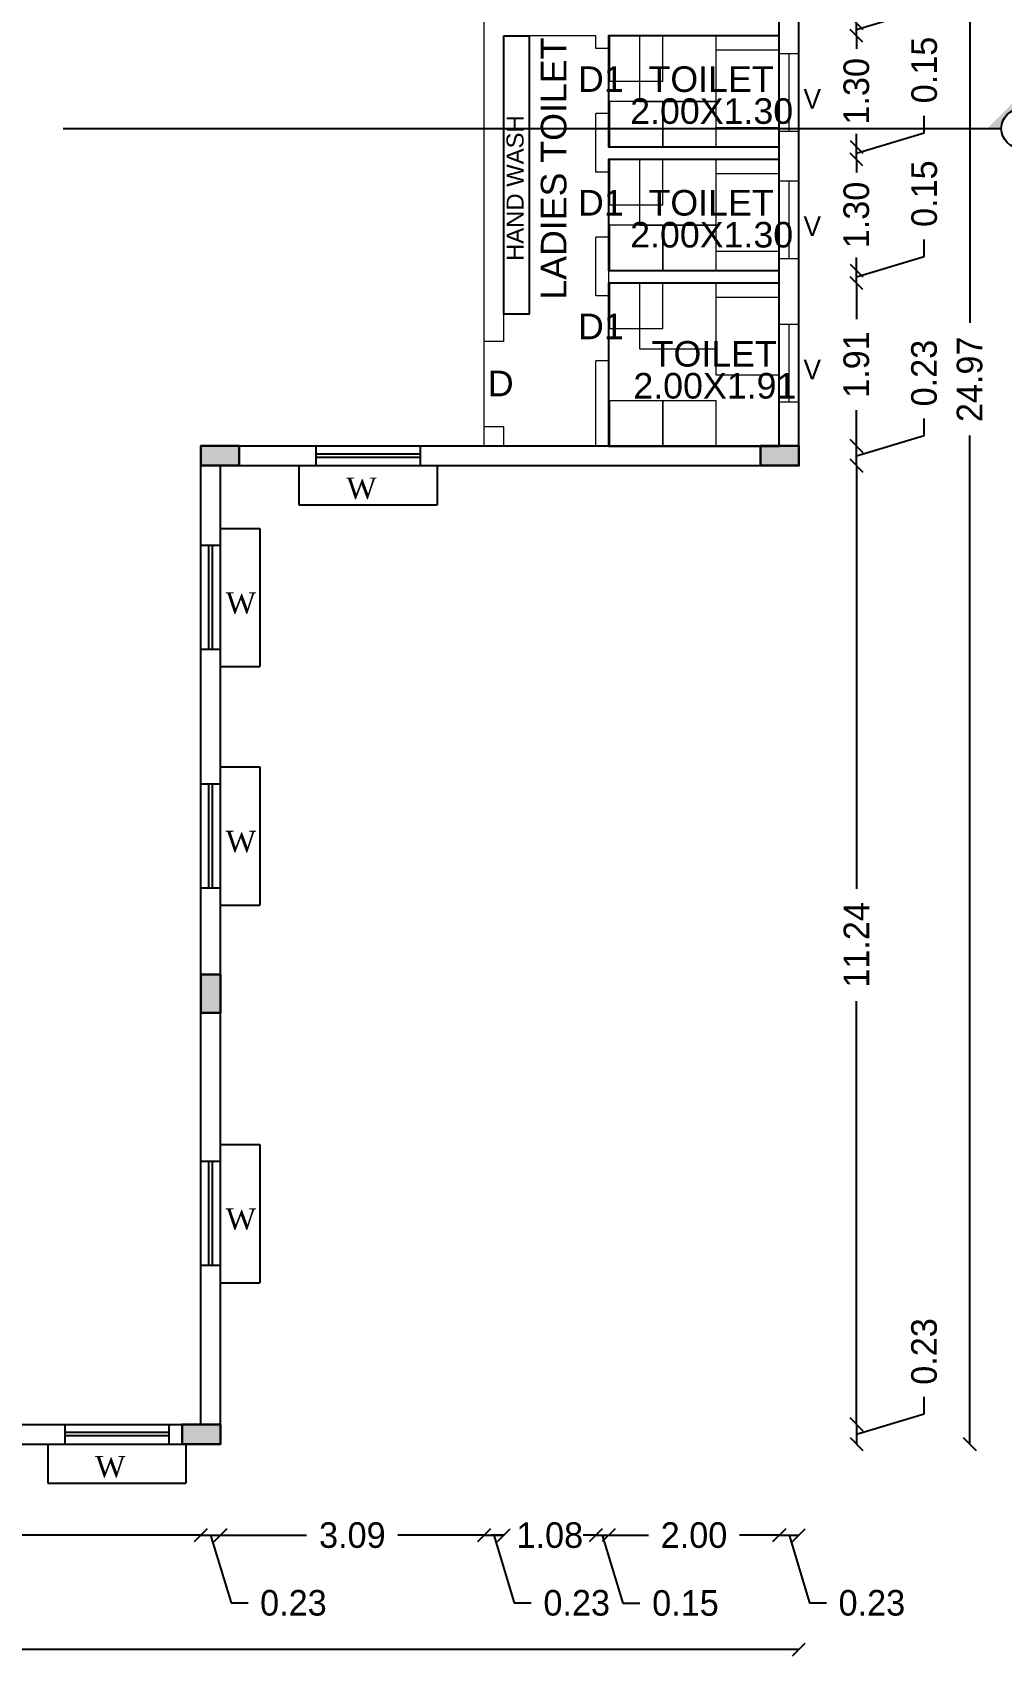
# Model space of a CAD drawing. Header units: metres. Extents: x -1560950 to -1560825, y 42726 to 42863.
# Drawn here: x -1560894.38 to -1560883.03, y 42787.23 to 42806.38 of the extents above; entities that cross this region are included whole.
import ezdxf

# ---------------------------------------------------------------- set-up
doc = ezdxf.new("R2010")
doc.units = ezdxf.units.M
doc.header["$LTSCALE"] = 750
doc.header["$MEASUREMENT"] = 0
doc.header["$PDMODE"] = 35
doc.header["$PDSIZE"] = 50
doc.linetypes.add('DASHEDX2', pattern=[1.5, 1, -0.5])
doc.layers.get('0').update_dxf_attribs({"lineweight": 5})
doc.layers.get('Defpoints').update_dxf_attribs({"lineweight": 0})
for name, color, linetype in [('BLK_1_FLR_1_BLT_UP_AREA', 1, 'Continuous'), ('BLK_1_FLR_1_CARPET_AREA', 10, 'Continuous'), ('BLK_1_FLR_1_REGULAR_ROOM_1', 117, 'Continuous'), ('BLK_1_FLR_1_URINAL', 235, 'Continuous'), ('BLK_1_FLR_1_WATER_CLOSET', 213, 'Continuous')]:
    doc.layers.add(name, color=color, linetype=linetype)
for name, color, linetype, lineweight in [('BLK_1_FLR_1_DRINKING_WATER', 7, 'Continuous', 5), ('BLK_1_FLR_1_SP_WC', 233, 'Continuous', 5), ('BLK_1_FLR_1_WASH', 243, 'Continuous', 5), ('TOILET_VENTILATION', 6, 'Continuous', 5), ('wall', 7, 'Continuous', 30)]:
    doc.layers.add(name, color=color, linetype=linetype, lineweight=lineweight)
doc.styles.add('2', font='swisscb.ttf', dxfattribs={"height": 1.1})
doc.styles.get("Standard").update_dxf_attribs({"font": 'arial.ttf'})
doc.styles.add('sunahari', font='framd.ttf', dxfattribs={"height": 0.3})
doc.dimstyles.new('CIVIL Mt.1', dxfattribs={"dimscale": 0, "dimtxt": 0.4, "dimasz": 0.15, "dimexe": 0.18, "dimexo": 0.0625, "dimgap": 0.1, "dimtad": 0, "dimzin": 0, "dimdsep": 46, "dimtxsty": 'sunahari', "dimblk": 'OBLIQUE', "dimcen": 0.09, "dimse1": 1, "dimse2": 1, "dimclrd": 253, "dimclrt": 4, "dimadec": 0, "dimazin": 0, "dimtfac": 1, "dimtofl": 0, "dimtmove": 1, "dimatfit": 3, "dimfxl": 0, "dimfrac": 2, "dimtolj": 1, "dimtzin": 0, "dimarcsym": 0})

# ---------------------------------------------------------------- blocks, each defined once
blk = doc.blocks.new('A$C1C442E2B')
at = {"ltscale": 0.25}
h = blk.add_hatch(color=43, dxfattribs=at)
h.dxf.hatch_style = 1
h.paths.add_polyline_path([(0.23, 0.45), (0, 0.45), (0, 0), (0.23, 0)])
at = {"layer": 'wall', "color": 240, "ltscale": 0.25}
blk.add_lwpolyline([(0, 0.45), (0.23, 0.45), (0.23, 0), (0, 0)], close=True, dxfattribs=at)
blk = doc.blocks.new('_Oblique')
at = {"color": 0, "linetype": 'ByBlock', "lineweight": -2}
blk.add_line((-0.5, -0.5), (0.5, 0.5), dxfattribs=at)
blk = doc.blocks.new('*D1168')
at = {"color": 253, "lineweight": -2, "ltscale": 0.25}
for p, q in [((-1560884.727, 42801.308), (-1560884.727, 42796.346)), ((-1560884.727, 42790.065), (-1560884.727, 42795.027))]:
    blk.add_line(p, q, dxfattribs=at)
at = {"layer": 'Defpoints', "color": 0, "ltscale": 0.25}
for p in [(-1560885.401, 42801.308), (-1560884.727, 42801.308), (-1560892.412, 42790.065)]:
    blk.add_point(p, dxfattribs=at)
at = {"color": 253, "lineweight": -2, "ltscale": 0.25, "xscale": 0.15, "yscale": 0.15, "zscale": 0.15}
for p, rotation in [((-1560884.727, 42801.308), 90), ((-1560884.727, 42790.065), 270)]:
    blk.add_blockref('_Oblique', p, dxfattribs=dict(at, rotation=rotation))
at = {"color": 4, "ltscale": 0.25, "insert": (-1560884.727, 42795.687), "char_height": 0.3, "attachment_point": 5, "rotation": 90, "style": 'sunahari'}
blk.add_mtext('\\A1;11.24', dxfattribs=at)
blk = doc.blocks.new('*D1169')
at = {"color": 253, "lineweight": -2, "ltscale": 0.25}
for p, q in [((-1560883.933, 42801.661), (-1560883.933, 42801.861)), ((-1560884.727, 42801.423), (-1560883.933, 42801.661)), ((-1560884.727, 42801.308), (-1560884.727, 42801.538))]:
    blk.add_line(p, q, dxfattribs=at)
at = {"layer": 'Defpoints', "color": 0, "ltscale": 0.25}
for p in [(-1560889.091, 42801.538), (-1560884.727, 42801.538), (-1560885.401, 42801.308)]:
    blk.add_point(p, dxfattribs=at)
at = {"color": 253, "lineweight": -2, "ltscale": 0.25, "xscale": 0.15, "yscale": 0.15, "zscale": 0.15}
for p, rotation in [((-1560884.727, 42801.538), 90), ((-1560884.727, 42801.308), 270)]:
    blk.add_blockref('_Oblique', p, dxfattribs=dict(at, rotation=rotation))
at = {"color": 4, "ltscale": 0.25, "insert": (-1560883.933, 42802.393), "char_height": 0.3, "attachment_point": 5, "rotation": 90, "style": 'sunahari'}
blk.add_mtext('\\A1;0.23', dxfattribs=at)
blk = doc.blocks.new('*D1170')
at = {"color": 253, "lineweight": -2, "ltscale": 0.25}
for p, q in [((-1560884.727, 42803.447), (-1560884.727, 42803.026)), ((-1560884.727, 42801.538), (-1560884.727, 42801.96))]:
    blk.add_line(p, q, dxfattribs=at)
at = {"layer": 'Defpoints', "color": 0, "ltscale": 0.25}
for p in [(-1560885.631, 42803.447), (-1560884.727, 42803.447), (-1560889.091, 42801.538)]:
    blk.add_point(p, dxfattribs=at)
at = {"color": 253, "lineweight": -2, "ltscale": 0.25, "xscale": 0.15, "yscale": 0.15, "zscale": 0.15}
for p, rotation in [((-1560884.727, 42803.447), 90), ((-1560884.727, 42801.538), 270)]:
    blk.add_blockref('_Oblique', p, dxfattribs=dict(at, rotation=rotation))
at = {"color": 4, "ltscale": 0.25, "insert": (-1560884.727, 42802.493), "char_height": 0.3, "attachment_point": 5, "rotation": 90, "style": 'sunahari'}
blk.add_mtext('\\A1;1.91', dxfattribs=at)
blk = doc.blocks.new('*D1171')
at = {"color": 253, "lineweight": -2, "ltscale": 0.25}
for p, q in [((-1560883.931, 42803.761), (-1560883.931, 42803.961)), ((-1560884.727, 42803.522), (-1560883.931, 42803.761)), ((-1560884.727, 42803.597), (-1560884.727, 42803.747)), ((-1560884.727, 42803.447), (-1560884.727, 42803.597)), ((-1560884.727, 42803.447), (-1560884.727, 42803.297))]:
    blk.add_line(p, q, dxfattribs=at)
at = {"layer": 'Defpoints', "color": 0, "ltscale": 0.25}
for p in [(-1560885.631, 42803.597), (-1560884.727, 42803.597), (-1560885.631, 42803.447)]:
    blk.add_point(p, dxfattribs=at)
at = {"color": 253, "lineweight": -2, "ltscale": 0.25, "xscale": 0.15, "yscale": 0.15, "zscale": 0.15}
for p, rotation in [((-1560884.727, 42803.597), 270), ((-1560884.727, 42803.447), 90)]:
    blk.add_blockref('_Oblique', p, dxfattribs=dict(at, rotation=rotation))
at = {"color": 4, "ltscale": 0.25, "insert": (-1560883.931, 42804.497), "char_height": 0.3, "attachment_point": 5, "rotation": 90, "style": 'sunahari'}
blk.add_mtext('\\A1;0.15', dxfattribs=at)
blk = doc.blocks.new('*D1172')
at = {"color": 253, "lineweight": -2, "ltscale": 0.25}
for p, q in [((-1560884.727, 42804.897), (-1560884.727, 42804.774)), ((-1560884.727, 42803.597), (-1560884.727, 42803.72))]:
    blk.add_line(p, q, dxfattribs=at)
at = {"layer": 'Defpoints', "color": 0, "ltscale": 0.25}
for p in [(-1560885.631, 42804.897), (-1560884.727, 42804.897), (-1560885.631, 42803.597)]:
    blk.add_point(p, dxfattribs=at)
at = {"color": 253, "lineweight": -2, "ltscale": 0.25, "xscale": 0.15, "yscale": 0.15, "zscale": 0.15}
for p, rotation in [((-1560884.727, 42804.897), 90), ((-1560884.727, 42803.597), 270)]:
    blk.add_blockref('_Oblique', p, dxfattribs=dict(at, rotation=rotation))
at = {"color": 4, "ltscale": 0.25, "insert": (-1560884.727, 42804.247), "char_height": 0.3, "attachment_point": 5, "rotation": 90, "style": 'sunahari'}
blk.add_mtext('\\A1;1.30', dxfattribs=at)
blk = doc.blocks.new('*D1173')
at = {"color": 253, "lineweight": -2, "ltscale": 0.25}
for p, q in [((-1560883.931, 42805.211), (-1560883.931, 42805.411)), ((-1560884.727, 42804.972), (-1560883.931, 42805.211)), ((-1560884.727, 42805.047), (-1560884.727, 42805.197)), ((-1560884.727, 42804.897), (-1560884.727, 42805.047)), ((-1560884.727, 42804.897), (-1560884.727, 42804.747))]:
    blk.add_line(p, q, dxfattribs=at)
at = {"layer": 'Defpoints', "color": 0, "ltscale": 0.25}
for p in [(-1560885.631, 42805.047), (-1560885.631, 42804.897), (-1560884.727, 42805.047)]:
    blk.add_point(p, dxfattribs=at)
at = {"color": 253, "lineweight": -2, "ltscale": 0.25, "xscale": 0.15, "yscale": 0.15, "zscale": 0.15}
for p, rotation in [((-1560884.727, 42805.047), 270), ((-1560884.727, 42804.897), 90)]:
    blk.add_blockref('_Oblique', p, dxfattribs=dict(at, rotation=rotation))
at = {"color": 4, "ltscale": 0.25, "insert": (-1560883.931, 42805.947), "char_height": 0.3, "attachment_point": 5, "rotation": 90, "style": 'sunahari'}
blk.add_mtext('\\A1;0.15', dxfattribs=at)
blk = doc.blocks.new('*D1174')
at = {"color": 253, "lineweight": -2, "ltscale": 0.25}
for p, q in [((-1560884.727, 42806.347), (-1560884.727, 42806.224)), ((-1560884.727, 42805.047), (-1560884.727, 42805.17))]:
    blk.add_line(p, q, dxfattribs=at)
at = {"layer": 'Defpoints', "color": 0, "ltscale": 0.25}
for p in [(-1560885.631, 42806.347), (-1560884.727, 42806.347), (-1560885.631, 42805.047)]:
    blk.add_point(p, dxfattribs=at)
at = {"color": 253, "lineweight": -2, "ltscale": 0.25, "xscale": 0.15, "yscale": 0.15, "zscale": 0.15}
for p, rotation in [((-1560884.727, 42806.347), 90), ((-1560884.727, 42805.047), 270)]:
    blk.add_blockref('_Oblique', p, dxfattribs=dict(at, rotation=rotation))
at = {"color": 4, "ltscale": 0.25, "insert": (-1560884.727, 42805.697), "char_height": 0.3, "attachment_point": 5, "rotation": 90, "style": 'sunahari'}
blk.add_mtext('\\A1;1.30', dxfattribs=at)
blk = doc.blocks.new('*D1175')
at = {"color": 253, "lineweight": -2, "ltscale": 0.25}
for p, q in [((-1560883.931, 42806.661), (-1560883.931, 42806.861)), ((-1560884.727, 42806.422), (-1560883.931, 42806.661)), ((-1560884.727, 42806.497), (-1560884.727, 42806.647)), ((-1560884.727, 42806.347), (-1560884.727, 42806.497)), ((-1560884.727, 42806.347), (-1560884.727, 42806.197))]:
    blk.add_line(p, q, dxfattribs=at)
at = {"layer": 'Defpoints', "color": 0, "ltscale": 0.25}
for p in [(-1560885.631, 42806.497), (-1560884.727, 42806.497), (-1560885.631, 42806.347)]:
    blk.add_point(p, dxfattribs=at)
at = {"color": 253, "lineweight": -2, "ltscale": 0.25, "xscale": 0.15, "yscale": 0.15, "zscale": 0.15}
for p, rotation in [((-1560884.727, 42806.497), 270), ((-1560884.727, 42806.347), 90)]:
    blk.add_blockref('_Oblique', p, dxfattribs=dict(at, rotation=rotation))
at = {"color": 4, "ltscale": 0.25, "insert": (-1560883.931, 42807.397), "char_height": 0.3, "attachment_point": 5, "rotation": 90, "style": 'sunahari'}
blk.add_mtext('\\A1;0.15', dxfattribs=at)
blk = doc.blocks.new('*D1188')
at = {"color": 253, "lineweight": -2, "ltscale": 0.25}
for p, q in [((-1560883.399, 42814.806), (-1560883.399, 42802.981)), ((-1560883.399, 42789.835), (-1560883.399, 42801.66))]:
    blk.add_line(p, q, dxfattribs=at)
at = {"layer": 'Defpoints', "color": 0, "ltscale": 0.25}
for p in [(-1560896.319, 42814.806), (-1560883.399, 42814.806), (-1560892.182, 42789.835)]:
    blk.add_point(p, dxfattribs=at)
at = {"color": 253, "lineweight": -2, "ltscale": 0.25, "xscale": 0.15, "yscale": 0.15, "zscale": 0.15}
for p, rotation in [((-1560883.399, 42814.806), 90), ((-1560883.399, 42789.835), 270)]:
    blk.add_blockref('_Oblique', p, dxfattribs=dict(at, rotation=rotation))
at = {"color": 4, "ltscale": 0.25, "insert": (-1560883.399, 42802.32), "char_height": 0.3, "attachment_point": 5, "rotation": 90, "style": 'sunahari'}
blk.add_mtext('\\A1;24.97', dxfattribs=at)
blk = doc.blocks.new('*D1230')
at = {"color": 253, "lineweight": -2, "ltscale": 0.25}
for p, q in [((-1560883.933, 42790.188), (-1560883.933, 42790.388)), ((-1560884.727, 42789.95), (-1560883.933, 42790.188)), ((-1560884.727, 42790.065), (-1560884.727, 42789.835))]:
    blk.add_line(p, q, dxfattribs=at)
at = {"layer": 'Defpoints', "color": 0, "ltscale": 0.25}
for p in [(-1560892.182, 42790.065), (-1560892.182, 42789.835), (-1560884.727, 42789.835)]:
    blk.add_point(p, dxfattribs=at)
at = {"color": 253, "lineweight": -2, "ltscale": 0.25, "xscale": 0.15, "yscale": 0.15, "zscale": 0.15}
for p, rotation in [((-1560884.727, 42790.065), 90), ((-1560884.727, 42789.835), 270)]:
    blk.add_blockref('_Oblique', p, dxfattribs=dict(at, rotation=rotation))
at = {"color": 4, "ltscale": 0.25, "insert": (-1560883.933, 42790.92), "char_height": 0.3, "attachment_point": 5, "rotation": 90, "style": 'sunahari'}
blk.add_mtext('\\A1;0.23', dxfattribs=at)
blk = doc.blocks.new('*D1236')
at = {"color": 253, "lineweight": -2, "ltscale": 0.25}
for p, q in [((-1560908.399, 42788.765), (-1560901.063, 42788.765)), ((-1560892.412, 42788.765), (-1560899.748, 42788.765))]:
    blk.add_line(p, q, dxfattribs=at)
at = {"layer": 'Defpoints', "color": 0, "ltscale": 0.25}
for p in [(-1560908.399, 42790.065), (-1560892.412, 42790.065), (-1560892.412, 42788.765)]:
    blk.add_point(p, dxfattribs=at)
at = {"color": 253, "lineweight": -2, "ltscale": 0.25, "xscale": 0.15, "yscale": 0.15, "zscale": 0.15, "rotation": 180}
blk.add_blockref('_Oblique', (-1560908.399, 42788.765), dxfattribs=at)
at = {"color": 253, "lineweight": -2, "ltscale": 0.25, "xscale": 0.15, "yscale": 0.15, "zscale": 0.15}
blk.add_blockref('_Oblique', (-1560892.412, 42788.765), dxfattribs=at)
at = {"color": 4, "ltscale": 0.25, "insert": (-1560900.405, 42788.765), "char_height": 0.3, "attachment_point": 5, "style": 'sunahari'}
blk.add_mtext('\\A1;15.99', dxfattribs=at)
blk = doc.blocks.new('*D1237')
at = {"color": 253, "lineweight": -2, "ltscale": 0.25}
for p, q in [((-1560892.412, 42788.765), (-1560892.182, 42788.765)), ((-1560892.297, 42788.765), (-1560892.058, 42787.971)), ((-1560892.058, 42787.971), (-1560891.858, 42787.971))]:
    blk.add_line(p, q, dxfattribs=at)
at = {"layer": 'Defpoints', "color": 0, "ltscale": 0.25}
for p in [(-1560892.412, 42790.065), (-1560892.182, 42789.835), (-1560892.182, 42788.765)]:
    blk.add_point(p, dxfattribs=at)
at = {"color": 253, "lineweight": -2, "ltscale": 0.25, "xscale": 0.15, "yscale": 0.15, "zscale": 0.15, "rotation": 180}
blk.add_blockref('_Oblique', (-1560892.412, 42788.765), dxfattribs=at)
at = {"color": 253, "lineweight": -2, "ltscale": 0.25, "xscale": 0.15, "yscale": 0.15, "zscale": 0.15}
blk.add_blockref('_Oblique', (-1560892.182, 42788.765), dxfattribs=at)
at = {"color": 4, "ltscale": 0.25, "insert": (-1560891.327, 42787.971), "char_height": 0.3, "attachment_point": 5, "style": 'sunahari'}
blk.add_mtext('\\A1;0.23', dxfattribs=at)
blk = doc.blocks.new('*D1238')
at = {"color": 253, "lineweight": -2, "ltscale": 0.25}
for p, q in [((-1560892.182, 42788.765), (-1560891.172, 42788.765)), ((-1560889.091, 42788.765), (-1560890.101, 42788.765))]:
    blk.add_line(p, q, dxfattribs=at)
at = {"layer": 'Defpoints', "color": 0, "ltscale": 0.25}
for p in [(-1560889.091, 42801.764), (-1560892.182, 42789.835), (-1560889.091, 42788.765)]:
    blk.add_point(p, dxfattribs=at)
at = {"color": 253, "lineweight": -2, "ltscale": 0.25, "xscale": 0.15, "yscale": 0.15, "zscale": 0.15, "rotation": 180}
blk.add_blockref('_Oblique', (-1560892.182, 42788.765), dxfattribs=at)
at = {"color": 253, "lineweight": -2, "ltscale": 0.25, "xscale": 0.15, "yscale": 0.15, "zscale": 0.15}
blk.add_blockref('_Oblique', (-1560889.091, 42788.765), dxfattribs=at)
at = {"color": 4, "ltscale": 0.25, "insert": (-1560890.636, 42788.765), "char_height": 0.3, "attachment_point": 5, "style": 'sunahari'}
blk.add_mtext('\\A1;3.09', dxfattribs=at)
blk = doc.blocks.new('*D1239')
at = {"color": 253, "lineweight": -2, "ltscale": 0.25}
for p, q in [((-1560889.091, 42788.765), (-1560888.861, 42788.765)), ((-1560888.976, 42788.765), (-1560888.738, 42787.971)), ((-1560888.738, 42787.971), (-1560888.538, 42787.971))]:
    blk.add_line(p, q, dxfattribs=at)
at = {"layer": 'Defpoints', "color": 0, "ltscale": 0.25}
for p in [(-1560889.091, 42801.764), (-1560888.861, 42801.764), (-1560888.861, 42788.765)]:
    blk.add_point(p, dxfattribs=at)
at = {"color": 253, "lineweight": -2, "ltscale": 0.25, "xscale": 0.15, "yscale": 0.15, "zscale": 0.15, "rotation": 180}
blk.add_blockref('_Oblique', (-1560889.091, 42788.765), dxfattribs=at)
at = {"color": 253, "lineweight": -2, "ltscale": 0.25, "xscale": 0.15, "yscale": 0.15, "zscale": 0.15}
blk.add_blockref('_Oblique', (-1560888.861, 42788.765), dxfattribs=at)
at = {"color": 4, "ltscale": 0.25, "insert": (-1560888.006, 42787.971), "char_height": 0.3, "attachment_point": 5, "style": 'sunahari'}
blk.add_mtext('\\A1;0.23', dxfattribs=at)
blk = doc.blocks.new('*D1240')
at = {"color": 253, "lineweight": -2, "ltscale": 0.25}
for p, q in [((-1560888.861, 42788.765), (-1560889.011, 42788.765)), ((-1560887.781, 42788.765), (-1560887.631, 42788.765))]:
    blk.add_line(p, q, dxfattribs=at)
at = {"layer": 'Defpoints', "color": 0, "ltscale": 0.25}
for p in [(-1560888.861, 42801.764), (-1560887.781, 42801.538), (-1560887.781, 42788.765)]:
    blk.add_point(p, dxfattribs=at)
at = {"color": 253, "lineweight": -2, "ltscale": 0.25, "xscale": 0.15, "yscale": 0.15, "zscale": 0.15}
blk.add_blockref('_Oblique', (-1560888.861, 42788.765), dxfattribs=at)
at = {"color": 253, "lineweight": -2, "ltscale": 0.25, "xscale": 0.15, "yscale": 0.15, "zscale": 0.15, "rotation": 180}
blk.add_blockref('_Oblique', (-1560887.781, 42788.765), dxfattribs=at)
at = {"color": 4, "ltscale": 0.25, "insert": (-1560888.321, 42788.765), "char_height": 0.3, "attachment_point": 5, "style": 'sunahari'}
blk.add_mtext('\\A1;1.08', dxfattribs=at)
blk = doc.blocks.new('*D1241')
at = {"color": 253, "lineweight": -2, "ltscale": 0.25}
for p, q in [((-1560887.781, 42788.765), (-1560887.931, 42788.765)), ((-1560887.781, 42788.765), (-1560887.631, 42788.765)), ((-1560887.706, 42788.765), (-1560887.467, 42787.969)), ((-1560887.631, 42788.765), (-1560887.481, 42788.765)), ((-1560887.467, 42787.969), (-1560887.267, 42787.969))]:
    blk.add_line(p, q, dxfattribs=at)
at = {"layer": 'Defpoints', "color": 0, "ltscale": 0.25}
for p in [(-1560887.781, 42801.538), (-1560887.631, 42801.538), (-1560887.631, 42788.765)]:
    blk.add_point(p, dxfattribs=at)
at = {"color": 253, "lineweight": -2, "ltscale": 0.25, "xscale": 0.15, "yscale": 0.15, "zscale": 0.15}
blk.add_blockref('_Oblique', (-1560887.781, 42788.765), dxfattribs=at)
at = {"color": 253, "lineweight": -2, "ltscale": 0.25, "xscale": 0.15, "yscale": 0.15, "zscale": 0.15, "rotation": 180}
blk.add_blockref('_Oblique', (-1560887.631, 42788.765), dxfattribs=at)
at = {"color": 4, "ltscale": 0.25, "insert": (-1560886.731, 42787.969), "char_height": 0.3, "attachment_point": 5, "style": 'sunahari'}
blk.add_mtext('\\A1;0.15', dxfattribs=at)
blk = doc.blocks.new('*D1242')
at = {"color": 253, "lineweight": -2, "ltscale": 0.25}
for p, q in [((-1560887.631, 42788.765), (-1560887.164, 42788.765)), ((-1560885.631, 42788.765), (-1560886.098, 42788.765))]:
    blk.add_line(p, q, dxfattribs=at)
at = {"layer": 'Defpoints', "color": 0, "ltscale": 0.25}
for p in [(-1560887.631, 42801.538), (-1560885.631, 42801.538), (-1560885.631, 42788.765)]:
    blk.add_point(p, dxfattribs=at)
at = {"color": 253, "lineweight": -2, "ltscale": 0.25, "xscale": 0.15, "yscale": 0.15, "zscale": 0.15, "rotation": 180}
blk.add_blockref('_Oblique', (-1560887.631, 42788.765), dxfattribs=at)
at = {"color": 253, "lineweight": -2, "ltscale": 0.25, "xscale": 0.15, "yscale": 0.15, "zscale": 0.15}
blk.add_blockref('_Oblique', (-1560885.631, 42788.765), dxfattribs=at)
at = {"color": 4, "ltscale": 0.25, "insert": (-1560886.631, 42788.765), "char_height": 0.3, "attachment_point": 5, "style": 'sunahari'}
blk.add_mtext('\\A1;2.00', dxfattribs=at)
blk = doc.blocks.new('*D1243')
at = {"color": 253, "lineweight": -2, "ltscale": 0.25}
for p, q in [((-1560885.631, 42788.765), (-1560885.401, 42788.765)), ((-1560885.516, 42788.765), (-1560885.278, 42787.971)), ((-1560885.278, 42787.971), (-1560885.078, 42787.971))]:
    blk.add_line(p, q, dxfattribs=at)
at = {"layer": 'Defpoints', "color": 0, "ltscale": 0.25}
for p in [(-1560885.631, 42801.538), (-1560885.401, 42801.308), (-1560885.401, 42788.765)]:
    blk.add_point(p, dxfattribs=at)
at = {"color": 253, "lineweight": -2, "ltscale": 0.25, "xscale": 0.15, "yscale": 0.15, "zscale": 0.15, "rotation": 180}
blk.add_blockref('_Oblique', (-1560885.631, 42788.765), dxfattribs=at)
at = {"color": 253, "lineweight": -2, "ltscale": 0.25, "xscale": 0.15, "yscale": 0.15, "zscale": 0.15}
blk.add_blockref('_Oblique', (-1560885.401, 42788.765), dxfattribs=at)
at = {"color": 4, "ltscale": 0.25, "insert": (-1560884.546, 42787.971), "char_height": 0.3, "attachment_point": 5, "style": 'sunahari'}
blk.add_mtext('\\A1;0.23', dxfattribs=at)
blk = doc.blocks.new('*D1244')
at = {"color": 253, "lineweight": -2, "ltscale": 0.25}
for p, q in [((-1560913.709, 42787.425), (-1560900.226, 42787.425)), ((-1560885.401, 42787.425), (-1560898.884, 42787.425))]:
    blk.add_line(p, q, dxfattribs=at)
at = {"layer": 'Defpoints', "color": 0, "ltscale": 0.25}
for p in [(-1560885.401, 42801.308), (-1560913.709, 42794.322), (-1560885.401, 42787.425)]:
    blk.add_point(p, dxfattribs=at)
at = {"color": 253, "lineweight": -2, "ltscale": 0.25, "xscale": 0.15, "yscale": 0.15, "zscale": 0.15, "rotation": 180}
blk.add_blockref('_Oblique', (-1560913.709, 42787.425), dxfattribs=at)
at = {"color": 253, "lineweight": -2, "ltscale": 0.25, "xscale": 0.15, "yscale": 0.15, "zscale": 0.15}
blk.add_blockref('_Oblique', (-1560885.401, 42787.425), dxfattribs=at)
at = {"color": 4, "ltscale": 0.25, "insert": (-1560899.555, 42787.425), "char_height": 0.3, "attachment_point": 5, "style": 'sunahari'}
blk.add_mtext('\\A1;28.31', dxfattribs=at)

msp = doc.modelspace()

# ---------------------------------------------------------------- hatches: boundary and pattern name
at = {"lineweight": -2}
msp.add_hatch(color=0, dxfattribs=at).paths.add_polyline_path([(-1560882.3981, 42805.26045), (-1560882.79565, 42805.65799), (-1560883.19319, 42805.26045), (-1560883.02852, 42805.26045, -1), (-1560882.56277, 42805.26045)])

# ---------------------------------------------------------------- linework, layer by layer
at = {"color": 0, "ltscale": 0.25}
for p, q in [((-1560885.40101, 42801.3081), (-1560885.40101, 42812.37727)), ((-1560889.09101, 42801.5381), (-1560889.09101, 42812.14727)), ((-1560888.86101, 42802.76406), (-1560888.86101, 42806.34727)), ((-1560887.78101, 42806.34727), (-1560888.86101, 42806.34727)), ((-1560888.56101, 42803.08509), (-1560888.56101, 42806.34727)), ((-1560887.78101, 42806.19727), (-1560887.78101, 42806.34727)), ((-1560887.63101, 42806.19727), (-1560887.63101, 42806.34727)), ((-1560885.63101, 42806.34727), (-1560887.63101, 42806.34727)), ((-1560885.63101, 42805.04727), (-1560885.63101, 42806.34727)), ((-1560887.63101, 42806.19727), (-1560887.78101, 42806.19727)), ((-1560885.63101, 42806.13967), (-1560885.40101, 42806.13967)), ((-1560885.51601, 42805.22967), (-1560885.51601, 42806.13967)), ((-1560887.78101, 42804.74727), (-1560887.78101, 42805.43727)), ((-1560887.63101, 42805.43727), (-1560887.78101, 42805.43727)), ((-1560887.63101, 42805.04727), (-1560887.63101, 42805.43727)), ((-1560885.63101, 42805.22967), (-1560885.40101, 42805.22967)), ((-1560885.63101, 42805.04727), (-1560887.63101, 42805.04727)), ((-1560887.63101, 42804.74727), (-1560887.63101, 42804.89727)), ((-1560885.63101, 42804.89727), (-1560887.63101, 42804.89727)), ((-1560885.63101, 42803.59727), (-1560885.63101, 42804.89727)), ((-1560887.63101, 42804.74727), (-1560887.78101, 42804.74727)), ((-1560885.63101, 42804.64707), (-1560885.40101, 42804.64707)), ((-1560885.51601, 42803.73707), (-1560885.51601, 42804.64707)), ((-1560887.78101, 42803.29727), (-1560887.78101, 42803.98727)), ((-1560887.63101, 42803.98727), (-1560887.78101, 42803.98727)), ((-1560887.63101, 42803.29727), (-1560887.63101, 42803.98727)), ((-1560885.63101, 42803.73707), (-1560885.40101, 42803.73707)), ((-1560885.63101, 42803.59727), (-1560887.63101, 42803.59727)), ((-1560885.63101, 42803.44727), (-1560887.63101, 42803.44727)), ((-1560885.63101, 42801.5381), (-1560885.63101, 42803.44727)), ((-1560887.63101, 42803.29727), (-1560887.78101, 42803.29727)), ((-1560888.86101, 42803.08509), (-1560888.56101, 42803.08509)), ((-1560885.63101, 42802.96638), (-1560885.40101, 42802.96638)), ((-1560885.51601, 42802.05638), (-1560885.51601, 42802.96638)), ((-1560888.86101, 42802.76406), (-1560889.09101, 42802.76406)), ((-1560887.78101, 42801.5381), (-1560887.78101, 42802.53727)), ((-1560887.63101, 42802.53727), (-1560887.78101, 42802.53727)), ((-1560887.63101, 42801.5381), (-1560887.63101, 42802.53727)), ((-1560885.63101, 42802.05638), (-1560885.40101, 42802.05638)), ((-1560888.86101, 42801.76406), (-1560889.09101, 42801.76406)), ((-1560888.86101, 42801.5381), (-1560888.86101, 42801.76406)), ((-1560892.41151, 42790.06499), (-1560892.41151, 42801.5381)), ((-1560892.41151, 42801.5381), (-1560889.09101, 42801.5381)), ((-1560888.86101, 42801.5381), (-1560887.78101, 42801.5381)), ((-1560887.63101, 42801.5381), (-1560885.63101, 42801.5381)), ((-1560892.18151, 42794.32177), (-1560892.18151, 42801.3081)), ((-1560892.18151, 42801.3081), (-1560885.40101, 42801.3081)), ((-1560892.18151, 42789.83499), (-1560892.18151, 42801.3081)), ((-1560908.39891, 42790.06499), (-1560892.41151, 42790.06499)), ((-1560908.62891, 42789.83499), (-1560892.18151, 42789.83499))]:
    msp.add_line(p, q, dxfattribs=at)
at = {"color": 0, "linetype": 'DASHEDX2', "lineweight": -2}
msp.add_line((-1560894.02631, 42805.26045), (-1560883.02852, 42805.26045), dxfattribs=at)
at = {"color": 0, "lineweight": -3}
for p, q in [((-1560891.06244, 42801.5381), (-1560891.06244, 42801.3081)), ((-1560889.84244, 42801.4431), (-1560891.06244, 42801.4431)), ((-1560889.84244, 42801.5381), (-1560889.84244, 42801.3081)), ((-1560891.26244, 42801.3081), (-1560891.26244, 42800.8481)), ((-1560889.84244, 42801.4031), (-1560891.06244, 42801.4031)), ((-1560889.64244, 42801.3081), (-1560889.64244, 42800.8481)), ((-1560891.26244, 42800.8481), (-1560889.64244, 42800.8481)), ((-1560892.18151, 42800.57048), (-1560891.72151, 42800.57048)), ((-1560891.72151, 42800.57048), (-1560891.72151, 42798.95048)), ((-1560892.18151, 42800.37048), (-1560892.41151, 42800.37048)), ((-1560892.31651, 42799.15048), (-1560892.31651, 42800.37048)), ((-1560892.27651, 42799.15048), (-1560892.27651, 42800.37048)), ((-1560892.18151, 42799.15048), (-1560892.41151, 42799.15048)), ((-1560892.18151, 42798.95048), (-1560891.72151, 42798.95048)), ((-1560892.18151, 42797.77434), (-1560891.72151, 42797.77434)), ((-1560891.72151, 42797.77434), (-1560891.72151, 42796.15434)), ((-1560892.18151, 42797.57434), (-1560892.41151, 42797.57434)), ((-1560892.31651, 42796.35434), (-1560892.31651, 42797.57434)), ((-1560892.27651, 42796.35434), (-1560892.27651, 42797.57434)), ((-1560892.18151, 42796.35434), (-1560892.41151, 42796.35434)), ((-1560892.18151, 42796.15434), (-1560891.72151, 42796.15434)), ((-1560892.18151, 42793.34684), (-1560891.72151, 42793.34684)), ((-1560891.72151, 42793.34684), (-1560891.72151, 42791.72684)), ((-1560892.18151, 42793.14684), (-1560892.41151, 42793.14684)), ((-1560892.31651, 42791.92684), (-1560892.31651, 42793.14684)), ((-1560892.27651, 42791.92684), (-1560892.27651, 42793.14684)), ((-1560892.18151, 42791.92684), (-1560892.41151, 42791.92684)), ((-1560892.18151, 42791.72684), (-1560891.72151, 42791.72684)), ((-1560894.00643, 42790.06499), (-1560894.00643, 42789.83499)), ((-1560892.78643, 42789.96999), (-1560894.00643, 42789.96999)), ((-1560892.78643, 42790.06499), (-1560892.78643, 42789.83499)), ((-1560894.20643, 42789.83499), (-1560894.20643, 42789.37499)), ((-1560892.78643, 42789.92999), (-1560894.00643, 42789.92999)), ((-1560892.58643, 42789.83499), (-1560892.58643, 42789.37499)), ((-1560894.20643, 42789.37499), (-1560892.58643, 42789.37499))]:
    msp.add_line(p, q, dxfattribs=at)
at = {"color": 0, "lineweight": -2}
msp.add_circle((-1560882.79565, 42805.26045), 0.23287, dxfattribs=at)
at = {"layer": 'BLK_1_FLR_1_BLT_UP_AREA', "color": 52}
msp.add_lwpolyline([(-1560885.40101, 42812.37727), (-1560892.18151, 42812.37727), (-1560896.31883, 42812.37727), (-1560896.31883, 42816.22405), (-1560913.70881, 42816.22405), (-1560913.70881, 42812.37727), (-1560913.70881, 42794.32177), (-1560908.62891, 42794.32177), (-1560908.62891, 42789.83499), (-1560892.18151, 42789.83499), (-1560892.18151, 42794.32177), (-1560892.18151, 42801.3081), (-1560885.40101, 42801.3081)], close=True, dxfattribs=at)
at = {"layer": 'BLK_1_FLR_1_CARPET_AREA', "color": 52}
msp.add_lwpolyline([(-1560885.63101, 42812.14727), (-1560892.18151, 42812.14727), (-1560896.54883, 42812.14727), (-1560896.54883, 42815.99405), (-1560913.47881, 42815.99405), (-1560913.47881, 42812.37727), (-1560913.47881, 42794.55177), (-1560908.39891, 42794.55177), (-1560908.39891, 42790.06499), (-1560892.41151, 42790.06499), (-1560892.41151, 42794.32177), (-1560892.41151, 42801.5381), (-1560885.63101, 42801.5381)], close=True, dxfattribs=at)
at = {"layer": 'BLK_1_FLR_1_DRINKING_WATER', "color": 7}
for points in [[(-1560886.99646, 42806.34691), (-1560887.62309, 42806.34691), (-1560887.62309, 42805.81656), (-1560886.99646, 42805.81656)], [(-1560886.99646, 42804.89691), (-1560887.62309, 42804.89691), (-1560887.62309, 42804.36656), (-1560886.99646, 42804.36656)], [(-1560886.99646, 42803.44691), (-1560887.62309, 42803.44691), (-1560887.62309, 42802.91656), (-1560886.99646, 42802.91656)]]:
    msp.add_lwpolyline(points, close=True, dxfattribs=at)
at = {"layer": 'BLK_1_FLR_1_REGULAR_ROOM_1', "color": 2}
msp.add_lwpolyline([(-1560885.63101, 42812.14727), (-1560892.18151, 42812.14727), (-1560896.54883, 42812.14727), (-1560896.54883, 42815.99405), (-1560913.47881, 42815.99405), (-1560913.47881, 42812.37727), (-1560913.47881, 42794.55177), (-1560908.39891, 42794.55177), (-1560908.39891, 42790.06499), (-1560892.41151, 42790.06499), (-1560892.41151, 42794.32177), (-1560892.41151, 42801.5381), (-1560885.63101, 42801.5381)], close=True, dxfattribs=at)
at = {"layer": 'BLK_1_FLR_1_SP_WC', "color": 233}
for points in [[(-1560886.36982, 42805.57727), (-1560886.99646, 42805.57727), (-1560886.99646, 42805.04691), (-1560886.36982, 42805.04691)], [(-1560886.36982, 42804.12727), (-1560886.99646, 42804.12727), (-1560886.99646, 42803.59691), (-1560886.36982, 42803.59691)], [(-1560886.36982, 42802.0681), (-1560886.99646, 42802.0681), (-1560886.99646, 42801.53774), (-1560886.36982, 42801.53774)]]:
    msp.add_lwpolyline(points, close=True, dxfattribs=at)
at = {"layer": 'BLK_1_FLR_1_URINAL', "color": 235}
msp.add_lwpolyline([(-1560888.86137, 42806.34691), (-1560888.56137, 42806.34691), (-1560888.56137, 42803.08473), (-1560888.86137, 42803.08473)], close=True, dxfattribs=at)
at = {"layer": 'BLK_1_FLR_1_WASH', "color": 60}
for points in [[(-1560885.63137, 42805.26925), (-1560886.36982, 42805.26925), (-1560886.36982, 42806.18161), (-1560885.63137, 42806.18161)], [(-1560885.63137, 42803.81925), (-1560886.36982, 42803.81925), (-1560886.36982, 42804.73161), (-1560885.63137, 42804.73161)], [(-1560885.63137, 42802.36925), (-1560886.36982, 42802.36925), (-1560886.36982, 42803.28161), (-1560885.63137, 42803.28161)]]:
    msp.add_lwpolyline(points, close=True, dxfattribs=at)
at = {"layer": 'BLK_1_FLR_1_WASH', "color": 56}
for points in [[(-1560886.99646, 42805.57727), (-1560887.62309, 42805.57727), (-1560887.62309, 42805.04691), (-1560886.99646, 42805.04691)], [(-1560886.99646, 42804.12727), (-1560887.62309, 42804.12727), (-1560887.62309, 42803.59691), (-1560886.99646, 42803.59691)], [(-1560886.99646, 42802.0681), (-1560887.62309, 42802.0681), (-1560887.62309, 42801.53774), (-1560886.99646, 42801.53774)]]:
    msp.add_lwpolyline(points, close=True, dxfattribs=at)
at = {"layer": 'BLK_1_FLR_1_WATER_CLOSET', "color": 2, "ltscale": 400}
for points in [[(-1560885.63137, 42805.04691), (-1560885.63137, 42806.34691), (-1560887.63137, 42806.34691), (-1560887.63137, 42805.04691)], [(-1560885.63137, 42803.59691), (-1560885.63137, 42804.89691), (-1560887.63137, 42804.89691), (-1560887.63137, 42803.59691)], [(-1560885.63137, 42801.53774), (-1560885.63137, 42803.44691), (-1560887.63137, 42803.44691), (-1560887.63137, 42801.53774)]]:
    msp.add_lwpolyline(points, close=True, dxfattribs=at)
at = {"layer": 'TOILET_VENTILATION', "color": 6}
for points in [[(-1560886.36982, 42806.34691), (-1560887.2684, 42806.34691), (-1560887.2684, 42805.57727), (-1560886.36982, 42805.57727)], [(-1560886.36982, 42804.89691), (-1560887.2684, 42804.89691), (-1560887.2684, 42804.12727), (-1560886.36982, 42804.12727)], [(-1560886.36982, 42803.44691), (-1560887.2684, 42803.44691), (-1560887.2684, 42802.67727), (-1560886.36982, 42802.67727)]]:
    msp.add_lwpolyline(points, close=True, dxfattribs=at)

# ---------------------------------------------------------------- block references
at = {"color": 0, "ltscale": 0.25, "rotation": 270}
for p in [(-1560892.41151, 42801.5381), (-1560885.85101, 42801.5381), (-1560892.63151, 42790.06499)]:
    msp.add_blockref('A$C1C442E2B', p, dxfattribs=at)
at = {"color": 0, "ltscale": 0.25}
msp.add_blockref('A$C1C442E2B', (-1560892.41151, 42794.89046), dxfattribs=at)

# ---------------------------------------------------------------- texts
at = {"color": 0}
for s, height, rotation, p in [('LADIES TOILET', 0.3, 90, (-1560888.12661, 42803.25356)), ('D1', 0.3, 360, (-1560887.99119, 42805.6901)), ('TOILET', 0.3, 360, (-1560887.16409, 42805.6901)), ('HAND WASH', 0.2, 90, (-1560888.62869, 42803.70836)), ('D1', 0.3, 360, (-1560887.99119, 42804.2401)), ('TOILET', 0.3, 360, (-1560887.16409, 42804.2401)), ('D1', 0.3, 360, (-1560887.99119, 42802.7901)), ('TOILET', 0.3, 360, (-1560887.12698, 42802.46873)), ('D', 0.3, 360, (-1560889.04769, 42802.12125))]:
    msp.add_text(s, height=height, rotation=rotation, dxfattribs=at).set_placement(p)
at = {"color": 0, "ltscale": 0.25, "style": 'sunahari'}
for p in [(-1560885.34738, 42805.49262), (-1560885.34738, 42804.00002), (-1560885.34738, 42802.31933)]:
    msp.add_text('V', height=0.23, dxfattribs=at).set_placement(p)
at = {"color": 0, "ltscale": 0.25, "char_height": 0.3, "width": 10.4014615, "attachment_point": 1}
for s, insert in [('2.00X1.30', (-1560887.37896, 42805.61564)), ('2.00X1.30', (-1560887.37896, 42804.16564)), ('2.00X1.91', (-1560887.34185, 42802.39428))]:
    msp.add_mtext(s, dxfattribs=dict(at, insert=insert))
at = {"color": 0, "lineweight": -3, "char_height": 0.25, "attachment_point": 3, "style": '2'}
for insert in [(-1560890.35102, 42801.16835), (-1560891.7648, 42799.82231), (-1560891.7648, 42797.02617), (-1560891.7648, 42792.59867), (-1560893.29501, 42789.69524)]:
    msp.add_mtext_dynamic_manual_height_columns('{\\fTimes New Roman|b0|i0|c0|p18;W}', width=0.804374, gutter_width=1.75, heights=[0], dxfattribs=dict(at, insert=insert))

# ---------------------------------------------------------------- dimensions: what is measured, and where the dimension line sits
at = {"color": 0, "ltscale": 0.25}
for base, p1, p2, angle, picture, middle in [((-1560883.39926, 42814.80581), (-1560892.18151, 42789.83499), (-1560896.31883, 42814.80581), 270, '*D1188', (-1560883.39926, 42802.3204)), ((-1560884.72695, 42806.49727), (-1560885.63101, 42806.34727), (-1560885.63101, 42806.49727), 270, '*D1175', (-1560883.9308, 42806.96112)), ((-1560884.72695, 42806.34727), (-1560885.63101, 42805.04727), (-1560885.63101, 42806.34727), 270, '*D1174', (-1560884.72695, 42805.69727)), ((-1560884.72695, 42805.04727), (-1560885.63101, 42804.89727), (-1560885.63101, 42805.04727), 270, '*D1173', (-1560883.9308, 42805.51112)), ((-1560884.72695, 42804.89727), (-1560885.63101, 42803.59727), (-1560885.63101, 42804.89727), 270, '*D1172', (-1560884.72695, 42804.24727)), ((-1560884.72695, 42803.59727), (-1560885.63101, 42803.44727), (-1560885.63101, 42803.59727), 270, '*D1171', (-1560883.9308, 42804.06112)), ((-1560884.72695, 42803.44727), (-1560889.09101, 42801.5381), (-1560885.63101, 42803.44727), 270, '*D1170', (-1560884.72695, 42802.49269)), ((-1560884.72695, 42801.5381), (-1560885.40101, 42801.3081), (-1560889.09101, 42801.5381), 270, '*D1169', (-1560883.9331, 42801.96126)), ((-1560884.72695, 42801.3081), (-1560892.41151, 42790.06499), (-1560885.40101, 42801.3081), 270, '*D1168', (-1560884.72695, 42795.68655)), ((-1560884.72695, 42789.83499), (-1560892.18151, 42790.06499), (-1560892.18151, 42789.83499), 90, '*D1230', (-1560883.9331, 42790.48815))]:
    dim = msp.add_linear_dim(base=base, p1=p1, p2=p2, angle=angle, dimstyle='CIVIL Mt.1', override={"dimscale": 1}, dxfattribs=at)
    dim.commit()
    dim.dimension.update_dxf_attribs({"geometry": picture, "text_midpoint": middle})
for base, p1, p2, picture, middle in [((-1560889.09101, 42788.76516), (-1560892.18151, 42789.83499), (-1560889.09101, 42801.76406), '*D1238', (-1560890.63626, 42788.76516)), ((-1560888.86101, 42788.76516), (-1560889.09101, 42801.76406), (-1560888.86101, 42801.76406), '*D1239', (-1560888.43786, 42787.97132)), ((-1560887.78101, 42788.76516), (-1560888.86101, 42801.76406), (-1560887.78101, 42801.5381), '*D1240', (-1560888.32101, 42788.76516)), ((-1560887.63101, 42788.76516), (-1560887.78101, 42801.5381), (-1560887.63101, 42801.5381), '*D1241', (-1560887.16717, 42787.96901)), ((-1560885.63101, 42788.76516), (-1560887.63101, 42801.5381), (-1560885.63101, 42801.5381), '*D1242', (-1560886.63101, 42788.76516)), ((-1560885.40101, 42788.76516), (-1560885.63101, 42801.5381), (-1560885.40101, 42801.3081), '*D1243', (-1560884.97786, 42787.97132)), ((-1560885.40101, 42787.42485), (-1560913.70881, 42794.32177), (-1560885.40101, 42801.3081), '*D1244', (-1560899.55491, 42787.42485)), ((-1560892.41151, 42788.76516), (-1560908.39891, 42790.06499), (-1560892.41151, 42790.06499), '*D1236', (-1560900.40521, 42788.76516)), ((-1560892.18151, 42788.76516), (-1560892.41151, 42790.06499), (-1560892.18151, 42789.83499), '*D1237', (-1560891.75835, 42787.97132))]:
    dim = msp.add_linear_dim(base=base, p1=p1, p2=p2, dimstyle='CIVIL Mt.1', override={"dimscale": 1}, dxfattribs=at)
    dim.commit()
    dim.dimension.update_dxf_attribs({"geometry": picture, "text_midpoint": middle})

doc.saveas('drawing.dxf')
